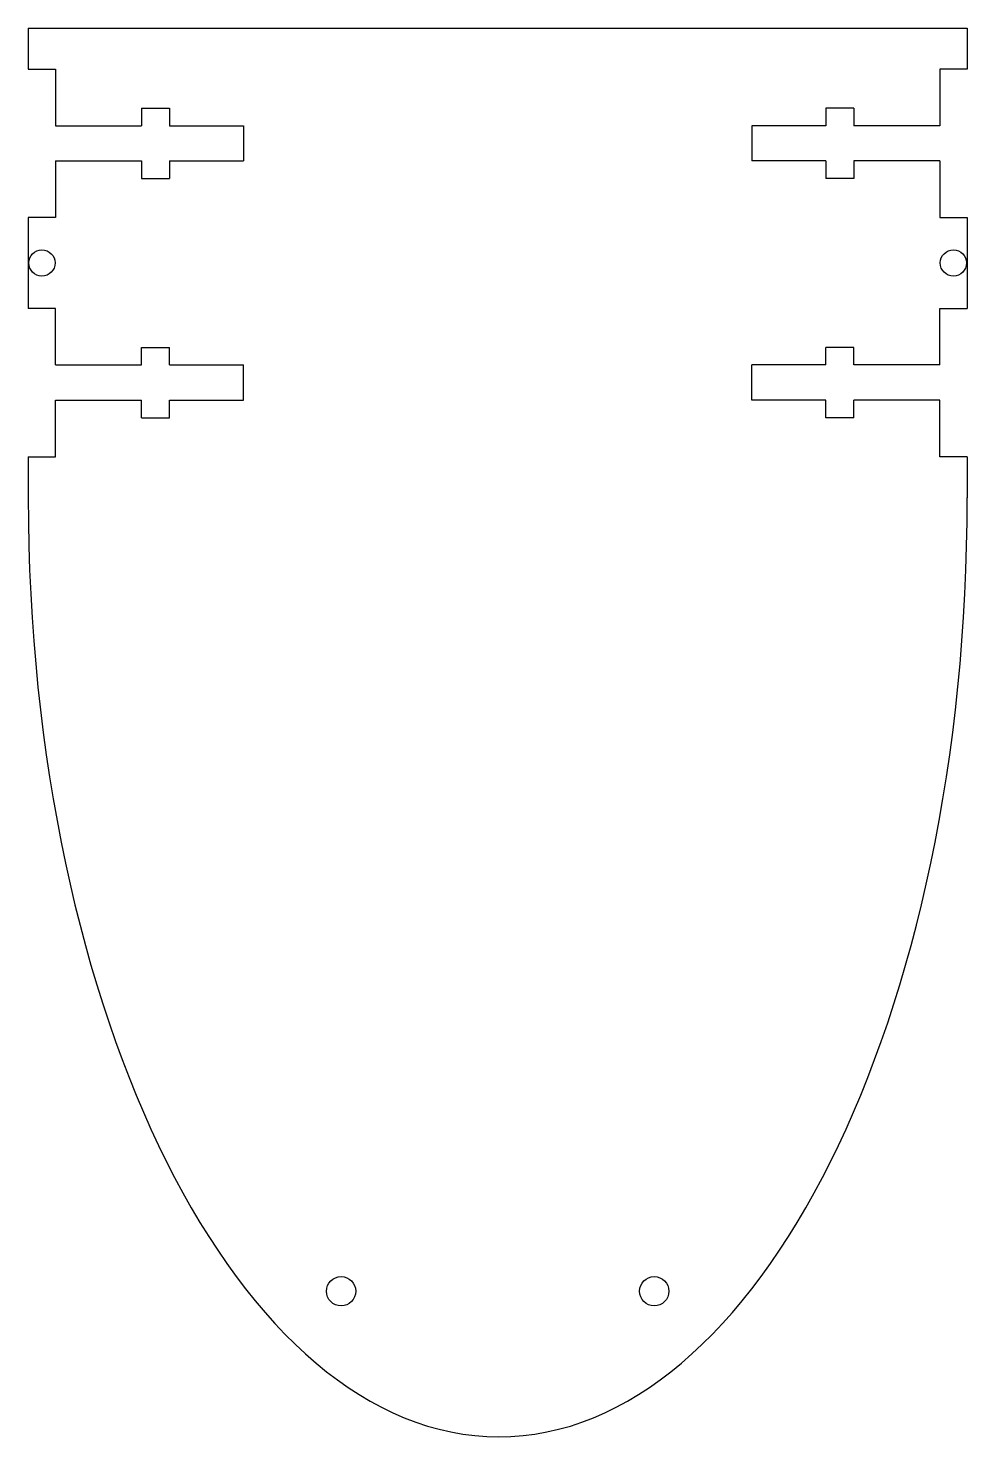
# Model space of a CAD drawing. Extents: x -51 to 51, y -102 to 51.
import ezdxf

# ---------------------------------------------------------------- set-up
doc = ezdxf.new("R2010")
doc.units = 0
doc.header["$MEASUREMENT"] = 0
doc.layers.add('VISIBLE', color=7, linetype='CONTINUOUS')

msp = doc.modelspace()

# ---------------------------------------------------------------- linework, layer by layer
at = {"layer": 'VISIBLE'}
for p, q in [((-50.8, 50.8), (50.8, 50.8)), ((-50.8, 50.8), (-50.8, 46.38)), ((50.8, 50.8), (50.8, 46.38)), ((-50.8, 46.38), (-47.83, 46.38)), ((-47.83, 46.38), (-47.83, 40.25)), ((47.83, 46.38), (47.83, 40.25)), ((50.8, 46.38), (47.83, 46.38)), ((-38.55, 42.16), (-38.55, 40.25)), ((-38.55, 42.16), (-35.5, 42.16)), ((-35.5, 42.16), (-35.5, 40.25)), ((35.5, 42.16), (35.5, 40.25)), ((38.55, 42.16), (35.5, 42.16)), ((38.55, 42.16), (38.55, 40.25)), ((-47.83, 40.25), (-38.55, 40.25)), ((-35.5, 40.25), (-27.51, 40.25)), ((-27.51, 40.25), (-27.51, 36.44)), ((27.51, 40.25), (27.51, 36.44)), ((35.5, 40.25), (27.51, 40.25)), ((47.83, 40.25), (38.55, 40.25)), ((-47.83, 36.44), (-38.55, 36.44)), ((-47.83, 36.44), (-47.83, 30.32)), ((-38.55, 36.44), (-38.55, 34.54)), ((-35.5, 36.44), (-27.51, 36.44)), ((-35.5, 36.44), (-35.5, 34.54)), ((35.5, 36.44), (27.51, 36.44)), ((35.5, 36.44), (35.5, 34.54)), ((47.83, 36.44), (38.55, 36.44)), ((38.55, 36.44), (38.55, 34.54)), ((47.83, 36.44), (47.83, 30.32)), ((-38.55, 34.54), (-35.5, 34.54)), ((38.55, 34.54), (35.5, 34.54)), ((-47.83, 30.32), (-50.8, 30.32)), ((-50.8, 30.32), (-50.8, 20.48)), ((47.83, 30.32), (50.8, 30.32)), ((50.8, 30.32), (50.8, 20.48)), ((-47.83, 20.48), (-50.8, 20.48)), ((-47.83, 14.36), (-47.83, 20.48)), ((47.83, 14.36), (47.83, 20.48)), ((47.83, 20.48), (50.8, 20.48)), ((-38.55, 14.36), (-38.55, 16.26)), ((-38.55, 16.26), (-35.5, 16.26)), ((-35.5, 14.36), (-35.5, 16.26)), ((35.5, 14.36), (35.5, 16.26)), ((38.55, 16.26), (35.5, 16.26)), ((38.55, 14.36), (38.55, 16.26)), ((-47.83, 14.36), (-38.55, 14.36)), ((-35.5, 14.36), (-27.51, 14.36)), ((-27.51, 10.55), (-27.51, 14.36)), ((27.51, 10.55), (27.51, 14.36)), ((35.5, 14.36), (27.51, 14.36)), ((47.83, 14.36), (38.55, 14.36)), ((-47.83, 10.55), (-38.55, 10.55)), ((-47.83, 4.42), (-47.83, 10.55)), ((-38.55, 8.64), (-38.55, 10.55)), ((-35.5, 10.55), (-27.51, 10.55)), ((-35.5, 8.64), (-35.5, 10.55)), ((35.5, 10.55), (27.51, 10.55)), ((35.5, 8.64), (35.5, 10.55)), ((47.83, 10.55), (38.55, 10.55)), ((38.55, 8.64), (38.55, 10.55)), ((47.83, 4.42), (47.83, 10.55)), ((-38.55, 8.64), (-35.5, 8.64)), ((38.55, 8.64), (35.5, 8.64)), ((-50.8, 4.42), (-47.83, 4.42)), ((-50.8, 4.42), (-50.8, 0)), ((50.8, 4.42), (47.83, 4.42)), ((50.8, 4.42), (50.8, 0))]:
    msp.add_line(p, q, dxfattribs=at)
for centre, radius in [((-49.31, 25.4), 1.42), ((49.31, 25.4), 1.42), ((-16.94, -85.85), 1.59), ((16.94, -85.85), 1.59)]:
    msp.add_circle(centre, radius, dxfattribs=at)
msp.add_ellipse((0, 0), major_axis=(0.17, -101.6), ratio=0.499999, start_param=4.711568, end_param=7.85316, dxfattribs=at)

doc.saveas('drawing.dxf')
